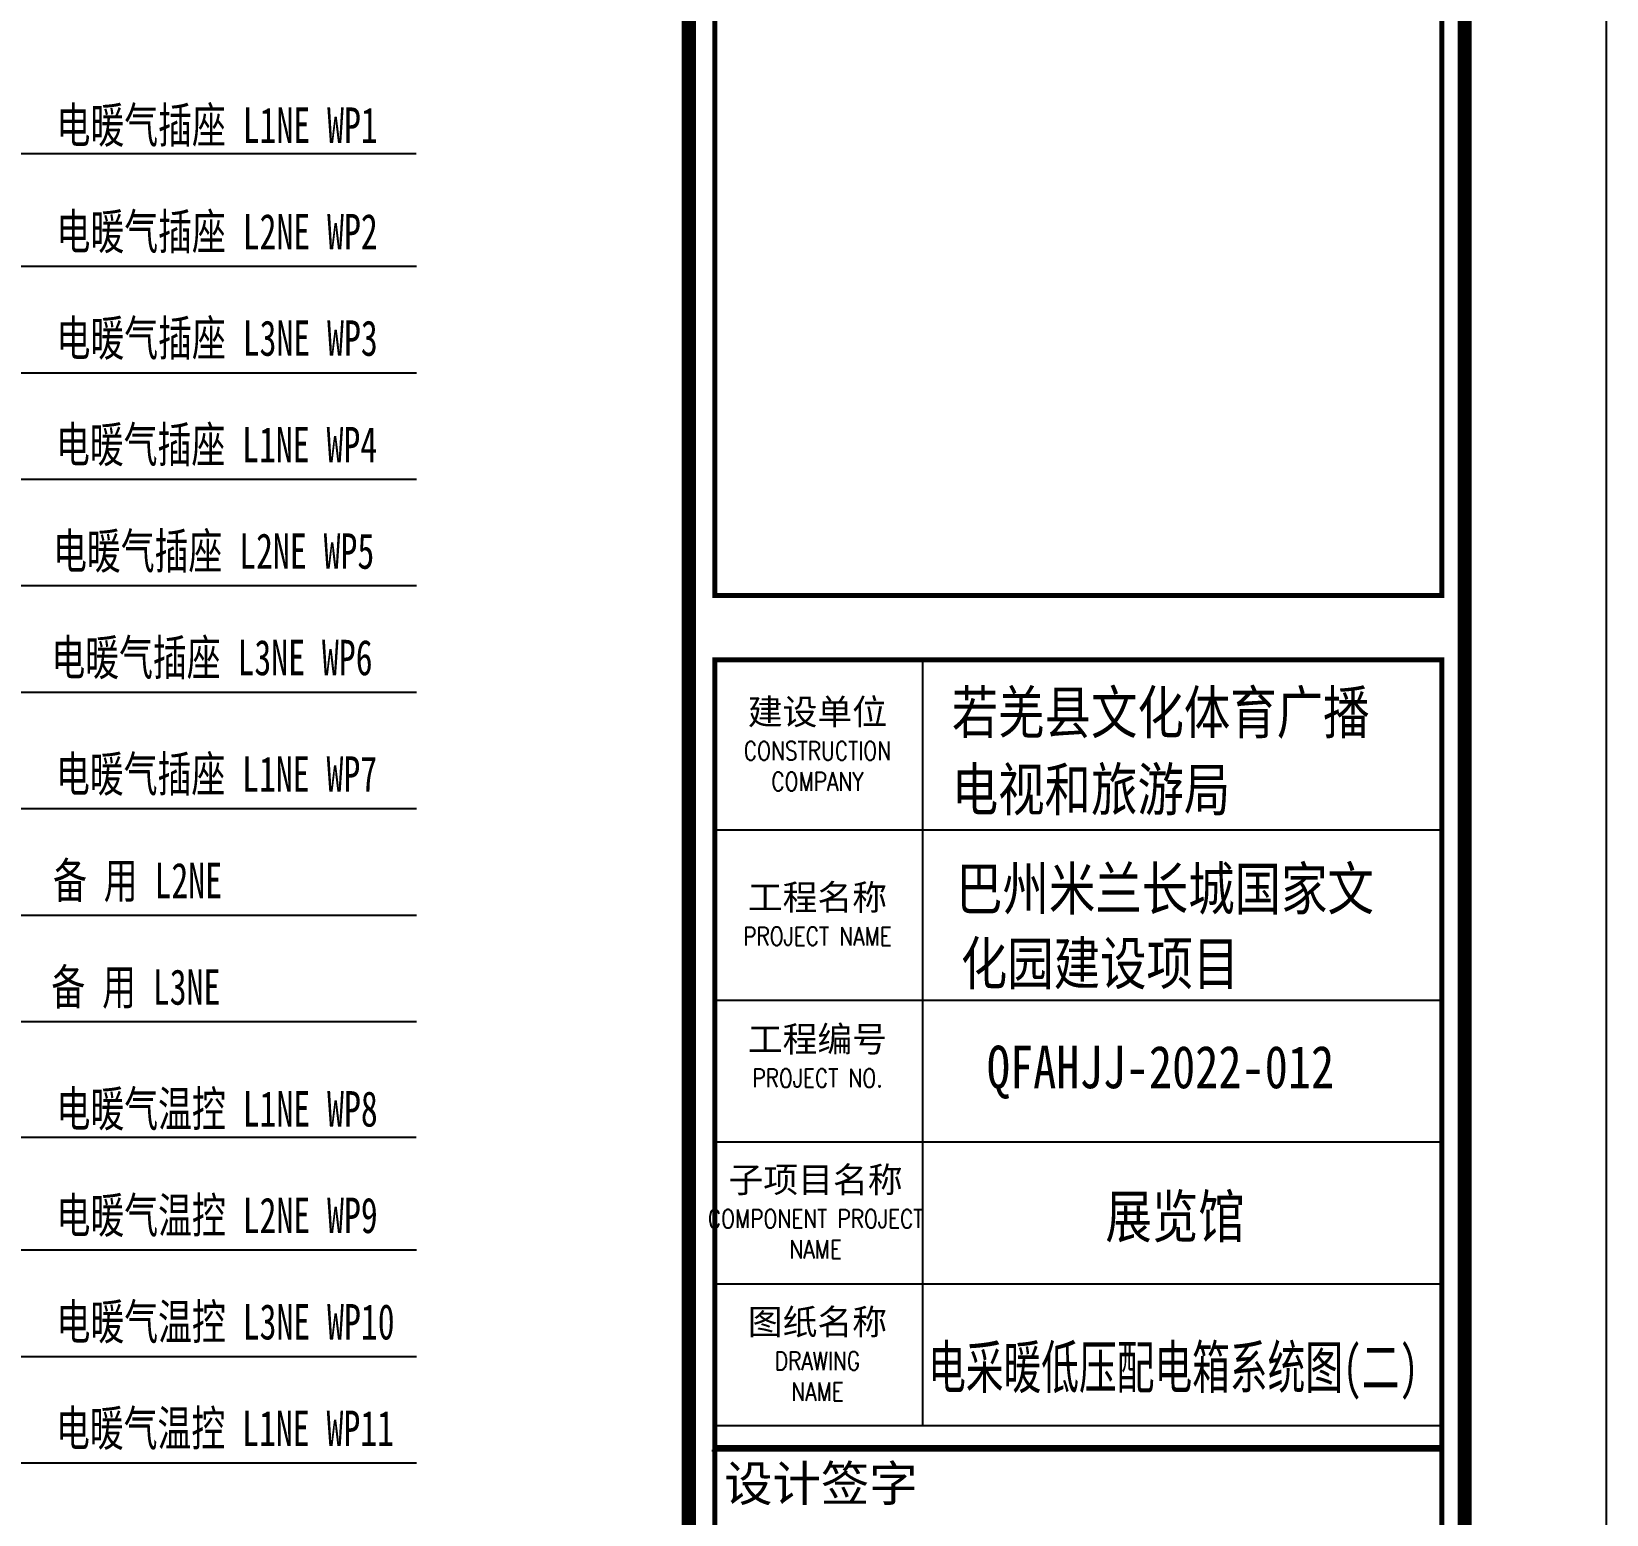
# Model space of a CAD drawing. Extents: x 815029915 to 815825525, y 579155098 to 579748855.
# Drawn here: x 815536671 to 815547777, y 579181688 to 579192148 of the extents above; entities that cross this region are included whole.
import ezdxf
from ezdxf.enums import TextEntityAlignment as Align

# ---------------------------------------------------------------- set-up
doc = ezdxf.new("R2010")
doc.units = 0
doc.header["$LTSCALE"] = 100
doc.header["$MEASUREMENT"] = 0
for name, color, linetype in [('ABDE_SYS', 3, 'Continuous'), ('PUB_TITLE', 4, 'Continuous'), ('TK', 7, 'Continuous'), ('zm', 1, 'Continuous')]:
    doc.layers.add(name, color=color, linetype=linetype)
doc.styles.add('-宋体', font='', dxfattribs={"width": 0.8})
doc.styles.add('CCIAD-图框(标题项)', font='')
doc.styles.add('STYLE2', font='')
doc.styles.add('图签各称', font='')
doc.styles.add('基本字体', font='simplex.shx', dxfattribs={"height": 180, "bigfont": 'hztxt.shx'})
doc.styles.get('-宋体').set_extended_font_data('SimSun')
doc.styles.get('CCIAD-图框(标题项)').set_extended_font_data('SimHei')
doc.styles.get('STYLE2').set_extended_font_data('SimHei')
doc.styles.get('图签各称').set_extended_font_data('SimSun')

# ---------------------------------------------------------------- blocks, each defined once
blk = doc.blocks.new('CCIAD-TK-A2-图签')
at = {"layer": 'TK'}
for p, q in [((531.32, 185.4), (582.39, 185.4)), ((545.77, 185.4), (545.77, 131.4)), ((531.32, 173.4), (582.39, 173.4)), ((543.32, 173.4), (582.39, 173.4)), ((531.32, 161.4), (582.39, 161.4)), ((531.32, 151.4), (582.39, 151.4)), ((531.32, 151.4), (582.39, 151.4)), ((531.32, 141.4), (582.39, 141.4)), ((531.32, 141.4), (582.39, 141.4)), ((531.32, 131.4), (582.39, 131.4)), ((582.19, 129.63), (531.12, 129.63))]:
    blk.add_line(p, q, dxfattribs=at)
at = {"layer": 'TK', "color": 0}
for p, q in [((530.92, 129.63), (582.19, 129.63)), ((531.12, 129.86), (582.39, 129.86))]:
    blk.add_line(p, q, dxfattribs=at)
at = {"layer": 'TK'}
for points, const_width in [([(529.29, 10.46), (529.29, 410)], 1), ([(531.12, 129.86), (582.39, 129.86)], 0.347)]:
    blk.add_lwpolyline(points, dxfattribs=dict(at, const_width=const_width))
blk.add_lwpolyline([(529.29, 10.46), (584, 10.46), (584, 410)], dxfattribs=at)
at = {"layer": 'TK', "const_width": 0.347}
for points in [[(531.12, 335.84), (582.39, 335.84), (582.39, 189.94), (531.12, 189.94)], [(531.12, 185.4), (582.39, 185.4), (582.39, 13.25), (531.12, 13.25)]]:
    blk.add_lwpolyline(points, close=True, dxfattribs=at)
at = {"layer": 'TK', "style": 'CCIAD-图框(标题项)'}
blk.add_text('设计签字', height=2.5, dxfattribs=at).set_placement((531.78, 126.06))
at = {"layer": 'TK', "char_height": 1.8, "attachment_point": 5, "style": '基本字体'}
for s, insert, width in [('{\\fSimHei|b0|i0|c134|p49;建设单位\\W0.8;\\P\\Fsimplex,hztxt|c134;\\H0.7224x;CONSTRUCTION \\PCOMPANY\\fKaiTi_GB2312|b0|i0|c134|p49;\\H1.3843x; }', (538.36, 179.4), 11.6), ('{\\fSimHei|b0|i0|c134|p49;工程名称\\fKaiTi_GB2312|b0|i0|c134|p49;\\H1.167x;\\W0.8;\\P\\Fsimplex,hztxt|c134;\\H0.6189x;PROJECT NAME\\H1.3846x; }', (538.36, 167.4), 11.6), ('{\\fSimHei|b0|i0|c134|p49;工程编号\\W0.8;\\P\\Fsimplex,hztxt|c134;\\H0.7222x;PROJECT NO.}', (538.36, 157.4), 11.6), ('{\\fSimHei|b0|i0|c134|p49;子项目名称\\W0.8;\\P\\Fsimplex,hztxt|c134;\\H0.7222x;COMPONENT PROJECT NAME\\H1.385x; }', (538.23, 146.4), 15.6094), ('{\\fSimHei|b0|i0|c134|p49;图纸名称\\W0.8;\\P\\Fsimplex,hztxt|c134;\\H0.7222x;DRAWING \\PNAME }', (538.36, 136.37), 11.6)]:
    blk.add_mtext(s, dxfattribs=dict(at, insert=insert, width=width))
blk = doc.blocks.new('l')
at = {"layer": 'TK'}
blk.add_lwpolyline([(815463677, 579451444), (815463677, 579409444), (815547777, 579409444), (815547777, 579451444)], close=True, dxfattribs=at)

msp = doc.modelspace()

# ---------------------------------------------------------------- linework, layer by layer
at = {"layer": 'ABDE_SYS', "linetype": 'Continuous'}
for p, q in [((815530608.8, 579191287.6), (815539383.5, 579191287.6)), ((815530610.9, 579190492.2), (815539385.6, 579190492.2)), ((815530610.9, 579189741.2), (815539385.6, 579189741.2)), ((815530610.9, 579188990.3), (815539385.6, 579188990.3)), ((815530610.9, 579188239.3), (815539385.6, 579188239.3)), ((815530610.9, 579187488.4), (815539385.6, 579187488.4)), ((815530610.9, 579186666.8), (815539385.6, 579186666.8)), ((815530610.9, 579185915.8), (815539385.6, 579185915.8)), ((815530610.9, 579185164.9), (815539385.6, 579185164.9)), ((815530608.8, 579184349.9), (815539383.5, 579184349.9)), ((815530610.9, 579183554.5), (815539385.6, 579183554.5)), ((815530610.9, 579182803.6), (815539385.6, 579182803.6)), ((815530610.9, 579182052.6), (815539385.6, 579182052.6))]:
    msp.add_line(p, q, dxfattribs=at)
at = {"layer": 'TK'}
msp.add_lwpolyline([(815463677.3, 579211176.3), (815463677.3, 579169176.3), (815547777.3, 579169176.3), (815547777.3, 579211176.3)], close=True, dxfattribs=at)
at = {"layer": 'TK', "const_width": 100}
msp.add_lwpolyline([(815466177.3, 579170222), (815466177.3, 579210176.3), (815546777.3, 579210176.3), (815546777.3, 579170222)], close=True, dxfattribs=at)

# ---------------------------------------------------------------- block references
at = {"layer": 'TK', "xscale": 100, "yscale": 100, "zscale": 100}
msp.add_blockref('CCIAD-TK-A2-图签', (815488377.3, 579169176.3), dxfattribs=at)
at = {"layer": 'zm', "color": 1}
msp.add_blockref('l', (0, -240268.2), dxfattribs=at)

# ---------------------------------------------------------------- texts
at = {"layer": 'ABDE_SYS', "linetype": 'Continuous', "style": '-宋体', "width": 0.7}
for s, p in [('电暖气插座 L1NE WP1', (815536847.9, 579191362.1, 109.7)), ('电暖气插座 L2NE WP2', (815536847.9, 579190611.2, 109.7)), ('电暖气插座 L3NE WP3', (815536847.9, 579189860.2, 109.7)), ('电暖气插座 L1NE WP4', (815536843.9, 579189109.3, 109.7)), ('电暖气插座 L2NE WP5', (815536823.3, 579188358.4, 109.7)), ('电暖气插座 L3NE WP6', (815536811.4, 579187607.4, 109.7)), ('电暖气插座 L1NE WP7', (815536843.9, 579186785.8, 109.7)), ('备 用 L2NE ', (815536823.3, 579186034.9, 109.7)), ('备 用 L3NE ', (815536811.4, 579185283.9, 109.7)), ('电暖气温控 L1NE WP8', (815536847.9, 579184424.4, 109.7)), ('电暖气温控 L2NE WP9', (815536847.9, 579183673.5, 109.7)), ('电暖气温控 L3NE WP10', (815536847.9, 579182922.6, 109.7)), ('电暖气温控 L1NE WP11', (815536843.9, 579182171.6, 109.7))]:
    msp.add_text(s, height=250, dxfattribs=at).set_placement(p)
at = {"layer": 'PUB_TITLE', "style": '-宋体', "width": 0.8}
for s, p in [('若羌县文化体育广播', (815543160.2, 579187195.7)), ('电视和旅游局', (815543160.2, 579186652.1)), ('巴州米兰长城国家文', (815543191, 579185952.4)), ('化园建设项目', (815543224.1, 579185425.6)), ('展览馆', (815544244.1, 579183640.5, 0))]:
    msp.add_text(s, height=300, dxfattribs=at).set_placement(p)
at = {"layer": 'zm', "ltscale": 10, "style": 'STYLE2', "width": 0.8}
msp.add_text('QFAHJJ-2022-012', height=300, dxfattribs=at).set_placement((815544632.3, 579184809.3), align=Align.MIDDLE)
at = {"layer": 'zm', "color": 1, "style": '图签各称', "width": 0.65}
msp.add_text('电采暖低压配电箱系统图(二)', height=300, dxfattribs=at).set_placement((815542993.6, 579182577.7))

doc.saveas('drawing.dxf')
